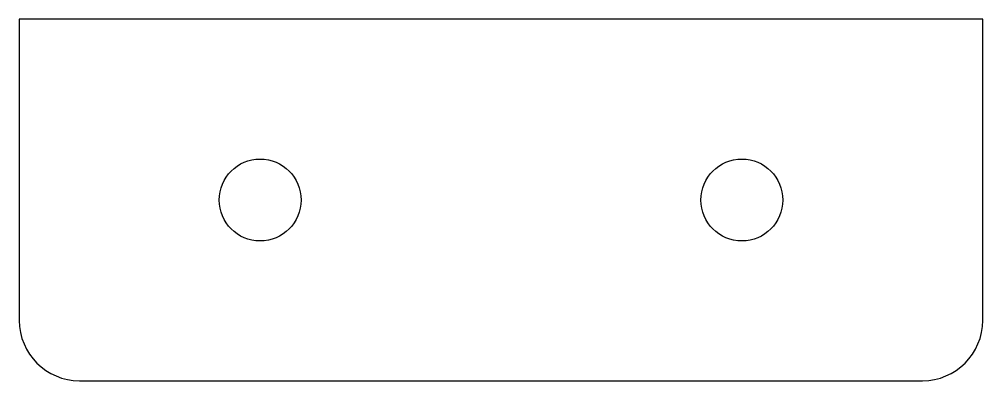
# Model space of a CAD drawing. Header units: millimetres. Extents: x -40 to 40, y -15 to 15.
import ezdxf

# ---------------------------------------------------------------- set-up
doc = ezdxf.new("R2010")
doc.units = ezdxf.units.MM

msp = doc.modelspace()

# ---------------------------------------------------------------- linework, layer by layer
at = {"color": 7, "linetype": 'Continuous', "lineweight": 25}
for p, q in [((40, 15), (-40, 15)), ((-40, 15), (-40, -10)), ((40, -10), (40, 15)), ((-35, -15), (35, -15))]:
    msp.add_line(p, q, dxfattribs=at)
for centre in [(-20, 0), (20, 0)]:
    msp.add_circle(centre, 3.4, dxfattribs=at)
for centre, start, end in [((-35, -10), 180, 270), ((35, -10), 270, 0)]:
    msp.add_arc(centre, 5, start, end, dxfattribs=at)

doc.saveas('drawing.dxf')
